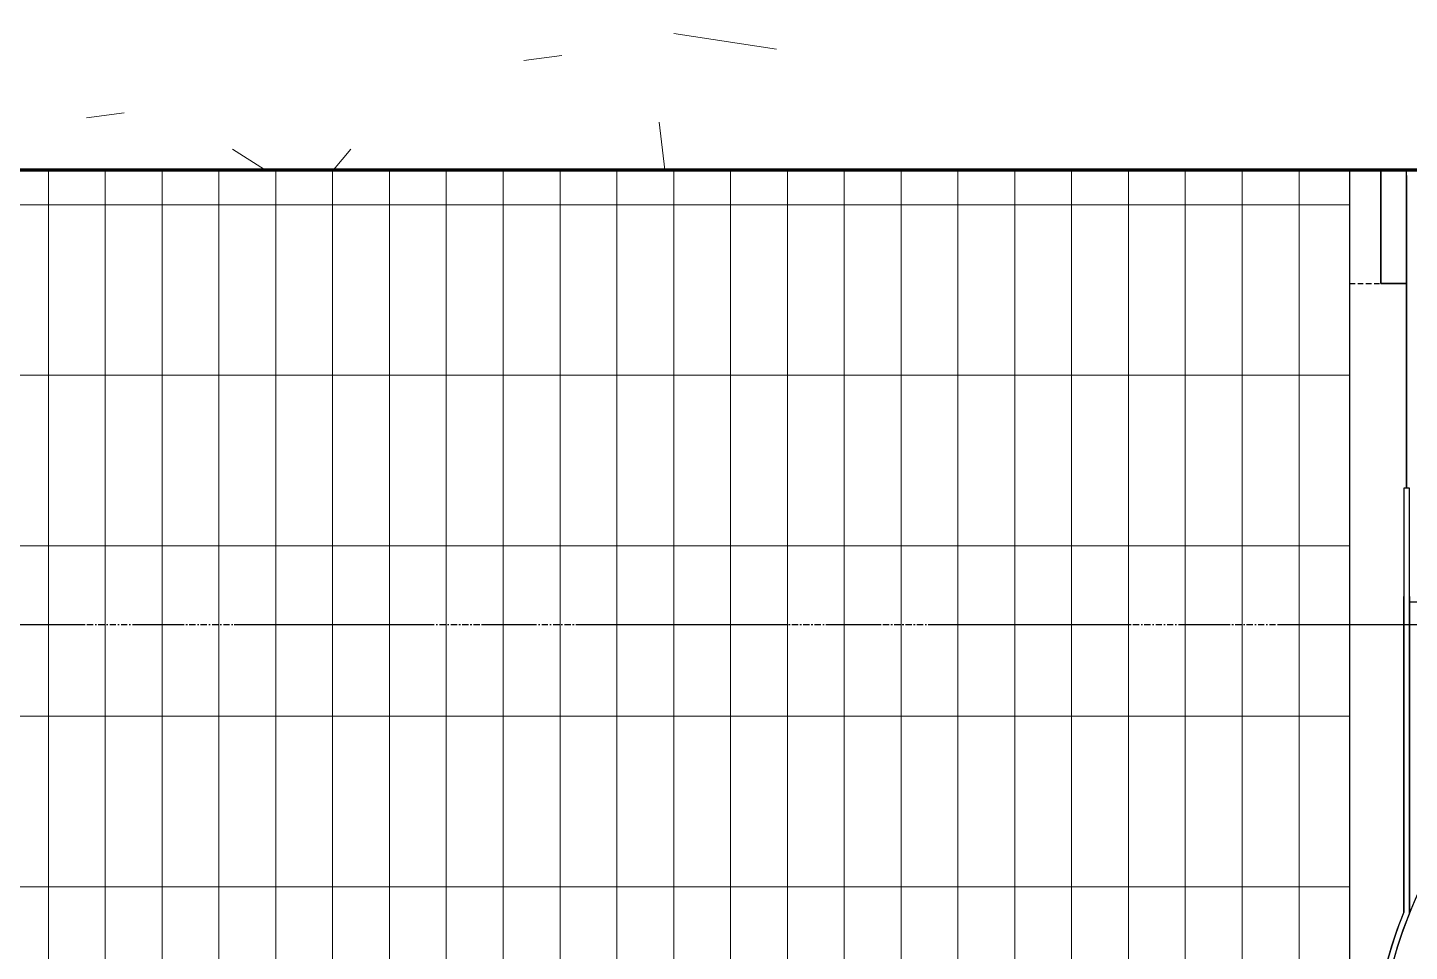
# Model space of a CAD drawing. Header units: millimetres. Extents: x -4391136 to -1798569, y -886572 to -291056.
# Drawn here: x -2507955 to -2506740, y -388798 to -387986 of the extents above; entities that cross this region are included whole.
import ezdxf
from ezdxf.enums import TextEntityAlignment as Align

# ---------------------------------------------------------------- set-up
doc = ezdxf.new("R2010")
doc.units = ezdxf.units.MM
for name, pattern in [('CENTER', [50.800000000000004, 31.75, -6.35, 6.35, -6.35]), ('TA_GL_000.70000', [1.925, 0.7, -0.175, 0.175, -0.175, 0.7]), ('Xref-C-1-PP17-AR-2214-01-B$0$DPA_Grid _ Level 100', [10, 5.5, -1.6, 1.3, -1.6]), ('Xref-C-1-PP17-AR-2214-01-B$0$Hidden', [7.143800000000001, 4.7625, -2.3813])]:
    doc.linetypes.add(name, pattern=pattern)
doc.layers.add('000 - 0_HIDE_OBJ_FRAMING_DEF_DIMS', color=7, linetype='Continuous', plot=False)
for name, color, linetype in [('000 - 0_SYM_DWG_GRID-BUBBLE_MAIN_COLOR_1', 7, 'Continuous'), ('000 - 0_SYM_DWG_GRIDLINE_MAIN_COLOR_251', 7, 'Continuous'), ('000 - GRID', 7, 'CENTER'), ('_PP-Dim', 7, 'Continuous'), ('Xref-C-1-PP17-AR-2214-01-B$0$A-DETL-MBND', 7, 'Xref-C-1-PP17-AR-2214-01-B$0$Hidden'), ('Xref-C-1-PP17-AR-2214-01-B$0$A-FLOR-E', 7, 'Continuous'), ('Xref-C-1-PP17-AR-2214-01-B$0$A-FLOR-PATT', 7, 'Continuous'), ('Xref-C-1-PP17-AR-2214-01-B$0$A-GENM', 7, 'Continuous'), ('Xref-C-1-PP17-AR-2214-01-B$0$A-Wall', 7, 'Continuous'), ('Xref-C-1-PP17-AR-2214-01-B$0$A-WALL-PATT', 7, 'Continuous'), ('Xref-C-1-PP17-AR-2214-01-B$0$S-BEAM', 7, 'Continuous'), ('Xref-C-1-PP17-AR-2214-01-B$0$WALL-E', 7, 'Continuous')]:
    doc.layers.add(name, color=color, linetype=linetype)
doc.styles.add('Arial', font='arial.ttf', dxfattribs={"height": 1500})
doc.styles.add('TA', font='', dxfattribs={"height": 4.5})
doc.styles.get('TA').set_extended_font_data('Cordia New')

# ---------------------------------------------------------------- blocks, each defined once
blk = doc.blocks.new('*U1278')
at = {"layer": '000 - 0_SYM_DWG_GRIDLINE_MAIN_COLOR_251', "color": 7, "linetype": 'ByBlock', "ltscale": 5}
blk.add_line((29.9999999999998, 0), (-560.4999999999969, 6.311186212045594e-14), dxfattribs=at)
at = {"color": 7, "style": 'TA', "flags": 1}
blk.add_attdef('LOCATION', (5.999999999999999, -6.000000000000001), '', height=4.5, rotation=270, dxfattribs=at)
at = {"layer": '000 - 0_SYM_DWG_GRID-BUBBLE_MAIN_COLOR_1', "color": 7, "style": 'Arial'}
blk.add_attdef('GRID-HEAD', text='', height=4.000000000000001, rotation=179.999999999987, dxfattribs=at).set_placement((73.74999998541176, 0), align=Align.MIDDLE_CENTER)
blk = doc.blocks.new('W-1-PP17-ENT2_REV00_20260526-152343_LOPF_MAIN_DIMS')
at = {"layer": '000 - GRID', "color": 7, "linetype": 'TA_GL_000.70000', "xscale": 50.00000000000036, "yscale": 50.00000000000036, "zscale": 50.00000000000036, "rotation": 180}
blk.add_blockref('*U1278', (-26525, -5300.000000001804), dxfattribs=at)
blk = doc.blocks.new('Xref-C-1-PP17-AR-2214-01-B$0$DPA_GM-Cage Ladder_No RC stand - H8700-19601082-ENTRANCE 2 - LOWER ROOF FLOOR PLAN01-flat-1')
at = {"layer": 'Xref-C-1-PP17-AR-2214-01-B$0$A-GENM', "color": 7}
for p, q in [((405, -472.5), (405, -350)), ((405, -472.5), (405, -350)), ((679.0434464099817, -472.5), (305, -472.5)), ((305, -472.5), (305, -477.5)), ((333.416984627489, -472.5), (305, -472.5)), ((359.7362111830153, -472.5), (341.907054296229, -472.5)), ((382.0068731918, -472.5), (367.918632987421, -472.5)), ((399.1751731927507, -472.5), (387.6209181449376, -472.5)), ((400.3939201417379, -472.5), (679.0434464099817, -472.5)), ((404.9999999967404, -472.5000000005821), (404.9999999967404, -470.0000000005821)), ((80, -475), (24.71869435440749, -475)), ((30, -475), (80, -475)), ((305, -475), (80, -475)), ((80, -475), (305, -475)), ((125, -497.5), (125, -475)), ((125, -475), (125, -497.5)), ((305, -477.5), (678.0713207274675, -477.5)), ((305, -477.5), (400.3939201417379, -477.5)), ((678.0713207274675, -477.5), (400.3939201417379, -477.5)), ((125, -497.5), (25.00000000046566, -497.5)), ((25.00000000046566, -497.5), (120, -497.5)), ((120, -497.5), (125, -497.5))]:
    blk.add_line(p, q, dxfattribs=at)
for radius, start, end in [(380.0000000000003, 248.0685806827577, 111.9314193172423), (375.0000000000003, 247.9210312052437, 112.0789687947563), (380.0000000000004, 248.0685806827577, 0), (375.0000000000003, 247.9210312052437, 0), (374.9999999999999, 216.8698976565162, 253.0765047064326), (375.0000000000003, 216.8698976565162, 253.0765047064326), (375, 216.8698976565162, 253.0765047064326), (375.0000000000003, 216.8698976565162, 253.0765047064326), (375.0000000000001, 216.8698976565162, 253.0765047064326), (375.0000000000004, 216.8698976565162, 253.0765047064326), (375, 216.8698976565162, 253.0765047064326), (375.0000000000003, 216.8698976565162, 253.0765047064326), (380.0000000000003, 252.9268758233757, 257.7949372440729), (379.9999999999999, 252.9268758233757, 257.7949372440729), (380.0000000000003, 252.9268758233757, 257.7949372440729), (379.9999999999999, 252.9268758233757, 257.7949372440729), (380.0000000000003, 252.9268758233757, 257.7949372440729), (380.0000000000001, 252.9268758233757, 257.7949372440729), (380.0000000000003, 252.9268758233757, 257.7949372440729), (380, 252.9268758233757, 257.7949372440729)]:
    blk.add_arc((820, -125), radius, start, end, dxfattribs=at)
blk = doc.blocks.new('W-1-PP17-ENT2_REV00_20260526-152612_EX_LOPF-1')
at = {"layer": 'Xref-C-1-PP17-AR-2214-01-B$0$A-FLOR-PATT', "lineweight": 9}
h = blk.add_hatch(dxfattribs=at)
h.set_pattern_fill('ACET-2D-FP_10', angle=-89.99999999999999, style=0, pattern_type=2)
h.set_pattern_definition([(90, (496812.8656707951, -2854291.692708746), (-50.00000000000001, -1.722546424198833e-14), []), (180, (496812.8656707951, -2854291.692708746), (2.325468329556098e-14, -150), [])])
h.paths.add_polyline_path([(-12634.15626305388, -6356.408818391676), (-12635.00000000233, -6349.999999996333), (-12633.38361004647, -6341.683771622425), (-12629.091288344, -6334.164594369999), (-12624.4233451481, -6329.8251995389), (-12622.04479502654, -6328.223598660028), (-12610.00000000233, -6325.755791620875), (-12585.11016001133, -6324.999999996333), (-10545.43541859556, -6325.851854338835), (-10534.36440867186, -6330.755388752616), (-10530.21670755837, -6335.066431673768), (-10526.78810656443, -6341.269211062288), (-10525.84373695869, -6343.591181537195), (-10525.00000000233, -6349.999999996333), (-10527.51784815639, -6360.492540978419), (-10530.90871177102, -6365.835405766557), (-10535.57665450033, -6370.174800179491), (-10537.50000000233, -6371.650635090715), (-10550.00000000186, -6374.244208415097), (-10576.42888516188, -6374.999999995867), (-12614.56458146358, -6374.148145653366), (-12625.63559139566, -6369.244611191156), (-12630.01486414578, -6364.63177820394), (-12632.14548247121, -6361.305332752934)], flags=16)
h.paths.add_polyline_path([(-12247.83542993665, -4899.999999996799), (-12700.00000000233, -4899.999999996799), (-12700.00000000233, -6399.999999996333), (-10500.00000000233, -6399.999999996333), (-10500.00000000233, -4899.999999996799), (-10625.00000000233, -4899.999999996799), (-10625.00000000233, -6097.431148545875), (-11425.00000000233, -6097.431148545875), (-11425.00000000233, -4899.999999996799)])
at = {"layer": 'Xref-C-1-PP17-AR-2214-01-B$0$A-WALL-PATT', "lineweight": 9}
h = blk.add_hatch(dxfattribs=at)
h.set_pattern_fill('ACET-2D-FP_12', angle=-40.00000000001929, style=0, pattern_type=2)
h.set_pattern_definition([(49.99999999998066, (-8394.749623530079, -4899.999786735105), (-459.033747442358, 385.1750481771305), [76.19999999489092, -838.1999999438001]), (354.9999999999807, (-8394.749623530079, -4899.999786735105), (65.28252746094925, 746.1827033320443), [60.95999999902279, -670.5599999892506]), (100.4509999999806, (-8334.02212549001, -4905.312642071454), (-693.3830033237465, -127.8976821540858), [64.760000009727, -712.360000106997]), (46.18399999998068, (-8394.75019914424, -4696.799605079985), (-648.5724861597413, 622.3064180691725), [114.2999999805889, -1257.299999786477]), (96.63599999998067, (-8304.39000949217, -4710.813687962538), (-1050.53431868169, -122.2199233649302), [97.13999998684996, -1068.539999855349]), (351.1839999999806, (-8394.75019914424, -4696.799605079985), (172.1971373298435, 1110.274966447614), [91.43999999912084, -1005.839999990329]), (20.99999999998068, (-8293.150094295852, -4747.599906405958), (-214.7433929590627, 559.4256647136064), [76.20000000503082, -838.200000055339]), (325.9999999999807, (-8293.150094295852, -4747.599906405958), (418.8539380778092, 620.9765001013877), [60.9599999951956, -670.5599999471516]), (71.45099999998068, (-8242.61204123823, -4781.688312839309), (-668.4524659854361, 224.2969172061419), [64.75999999221385, -712.3599999143522]), (37.49999999998067, (-8394.749623530079, -4899.999786735105), (-158.7692420319073, 206.91210464295), [33.52799999703571, -628.9039999443971, 33.52799999703571, -1320.29199988327]), (37.49999999998067, (-8394.749623530079, -4899.999786735105), (-158.7692420319073, 206.91210464295), [-695.9599999384686, -647.1919999427803, 33.52799999703571, -639.571999943454]), (7.499999999980671, (-8394.749623530079, -4899.999786735105), (-47.30360575212411, 359.3065579393879), [33.52799999999587, -354.5839999999563, 33.52799999999587, -870.203999999893]), (7.499999999980671, (-8394.749623530079, -4899.999786735105), (-47.30360575212411, 359.3065579393879), [-421.6399999999481, -613.6639999999245, 33.52799999999587, -223.0119999999726]), (327.4999999999807, (-8621.318079446442, -4900.000574928301), (146.1911639366298, 229.4741615331733), [33.52800000003585, -220.4720000002358, 33.52800000003585, -1810.512000001937]), (327.4999999999807, (-8621.318079446442, -4900.000574928301), (146.1911639366298, 229.4741615331733), [-287.5280000003075, -758.9520000008117, 33.52800000003585, -1018.032000001089]), (317.4999999999807, (-8722.917848880403, -4900.000479713606), (321.0978918577311, 350.4168590595947), [33.52800000457609, -296.6720000404915, 33.52800000457609, -1239.520000169177]), (317.4999999999807, (-8722.917848880403, -4900.000479713606), (321.0978918577311, 350.4168590595947), [-363.7280000496437, -492.7600000672547, 33.52800000457609, -713.2320000973459])])
h.paths.add_polyline_path([(-12950.00000000233, -4699.999999995867), (-12950.00000000233, -4899.999999996799), (-3839.500000002328, -4899.999999996799), (-3839.500000002328, -4699.999999995867)])
at = {"layer": '000 - 0_HIDE_OBJ_FRAMING_DEF_DIMS', "color": 7, "linetype": 'Xref-C-1-PP17-AR-2214-01-B$0$DPA_Grid _ Level 100'}
blk.add_line((-29475.61840735516, -5299.999999999593), (7016.002662105951, -5299.999999999593), dxfattribs=at)
at = {"layer": 'Xref-C-1-PP17-AR-2214-01-B$0$A-DETL-MBND', "color": 7}
blk.add_line((-11425.00000000186, -4999.999999999593), (-11375.00000000186, -4999.999999999593), dxfattribs=at)
at = {"layer": 'Xref-C-1-PP17-AR-2214-01-B$0$A-FLOR-E', "color": 7}
for p, q in [((-11397.50000000186, -4899.999999999593), (-12700.00000000186, -4899.999999999593)), ((-11425.00000000186, -6097.431148548669), (-11425.00000000186, -4899.999999999593))]:
    blk.add_line(p, q, dxfattribs=at)
at = {"layer": 'Xref-C-1-PP17-AR-2214-01-B$0$A-Wall', "color": 7, "lineweight": 70}
blk.add_line((-12950.00000000186, -4899.999999999593), (-10500.00000000186, -4899.999999999593), dxfattribs=at)
at = {"layer": 'Xref-C-1-PP17-AR-2214-01-B$0$S-BEAM', "color": 7}
blk.add_line((-12850.00000000233, -4899.999999999593), (-11397.50000000186, -4899.999999999593), dxfattribs=at)
at = {"layer": 'Xref-C-1-PP17-AR-2214-01-B$0$WALL-E', "color": 7}
blk.add_line((-12850.00000000186, -4899.999999999593), (-11397.50000000186, -4899.999999999593), dxfattribs=at)
at = {"color": 7, "rotation": 270}
blk.add_blockref('Xref-C-1-PP17-AR-2214-01-B$0$DPA_GM-Cage Ladder_No RC stand - H8700-19601082-ENTRANCE 2 - LOWER ROOF FLOOR PLAN01-flat-1', (-10900.00000000186, -4874.999999999593), dxfattribs=at)

msp = doc.modelspace()

# ---------------------------------------------------------------- block references
at = {"layer": '_PP-Dim', "color": 7}
msp.add_blockref('W-1-PP17-ENT2_REV00_20260526-152343_LOPF_MAIN_DIMS', (-2495367.514610203, -383210.8748381315), dxfattribs=at)

# ---------------------------------------------------------------- next in the draw order: block references
msp.add_blockref('W-1-PP17-ENT2_REV00_20260526-152612_EX_LOPF-1', (-2495367.514610203, -383210.8748381315), dxfattribs=at)

doc.saveas('drawing.dxf')
